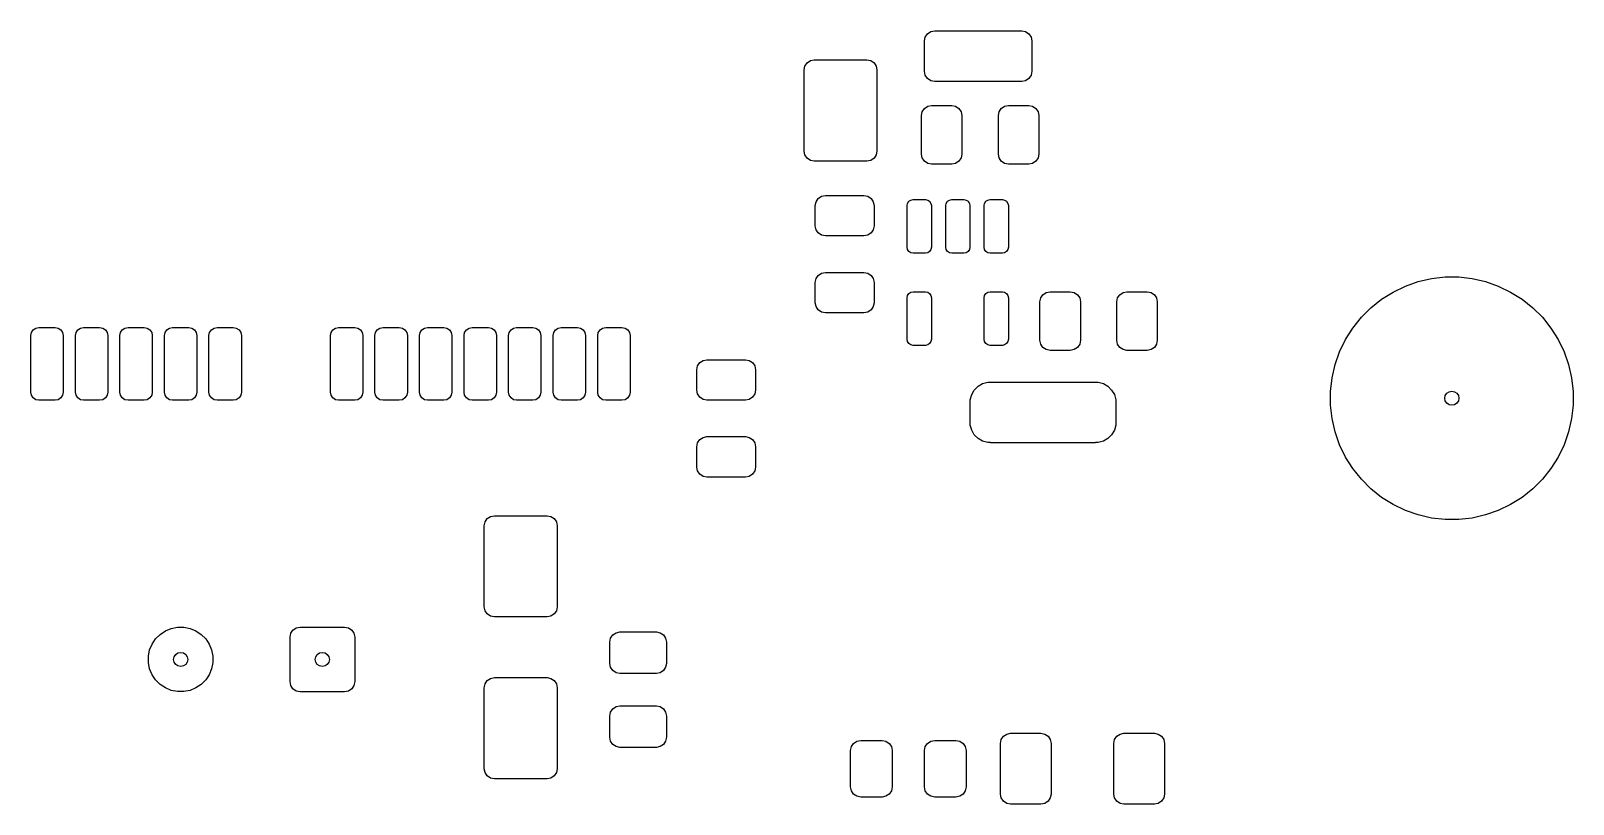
# Model space of a CAD drawing. Header units: inches. Extents: x -1.73 to 1.75, y 0.03 to 4.64.
# Drawn here: x 0.253 to 1.753, y 3.076 to 3.828 of the extents above; entities that cross this region are included whole.
import ezdxf

# ---------------------------------------------------------------- set-up
doc = ezdxf.new("R2010")
doc.units = ezdxf.units.IN
doc.header["$MEASUREMENT"] = 0
doc.layers.add('BLACK', color=250, linetype='CONTINUOUS')

msp = doc.modelspace()

# ---------------------------------------------------------------- linework, layer by layer
at = {"layer": 'BLACK', "linetype": 'CONTINUOUS'}
for p, q in [((1.1228, 3.8217), (1.125, 3.8249)), ((1.125, 3.8249), (1.1282, 3.827)), ((1.1282, 3.827), (1.1319, 3.8278)), ((1.1319, 3.8278), (1.2166, 3.8278)), ((1.2166, 3.8278), (1.2203, 3.827)), ((1.2203, 3.827), (1.2235, 3.8249)), ((1.2235, 3.8249), (1.2257, 3.8217)), ((1.1221, 3.8179), (1.1228, 3.8217)), ((1.1221, 3.7884), (1.1221, 3.8179)), ((1.2257, 3.8217), (1.2264, 3.8179)), ((1.2264, 3.8179), (1.2264, 3.7884)), ((1.0057, 3.7934), (1.0078, 3.7966)), ((1.0078, 3.7966), (1.011, 3.7988)), ((1.011, 3.7988), (1.0148, 3.7995)), ((1.0148, 3.7995), (1.066, 3.7995)), ((1.066, 3.7995), (1.0697, 3.7988)), ((1.0697, 3.7988), (1.0729, 3.7966)), ((1.0729, 3.7966), (1.0751, 3.7934)), ((1.005, 3.7897), (1.0057, 3.7934)), ((1.005, 3.7109), (1.005, 3.7897)), ((1.0751, 3.7934), (1.0758, 3.7897)), ((1.0758, 3.7897), (1.0758, 3.7109)), ((1.1228, 3.7846), (1.1221, 3.7884)), ((1.125, 3.7814), (1.1228, 3.7846)), ((1.1282, 3.7793), (1.125, 3.7814)), ((1.2235, 3.7814), (1.2203, 3.7793)), ((1.2257, 3.7846), (1.2235, 3.7814)), ((1.2264, 3.7884), (1.2257, 3.7846)), ((1.1319, 3.7785), (1.1282, 3.7793)), ((1.2166, 3.7785), (1.1319, 3.7785)), ((1.2203, 3.7793), (1.2166, 3.7785)), ((1.1198, 3.7491), (1.1219, 3.7523)), ((1.1219, 3.7523), (1.1251, 3.7545)), ((1.1251, 3.7545), (1.1289, 3.7552)), ((1.1289, 3.7552), (1.1486, 3.7552)), ((1.1486, 3.7552), (1.1523, 3.7545)), ((1.1523, 3.7545), (1.1555, 3.7523)), ((1.1555, 3.7523), (1.1576, 3.7491)), ((1.1946, 3.7491), (1.1967, 3.7523)), ((1.1967, 3.7523), (1.1999, 3.7545)), ((1.1999, 3.7545), (1.2037, 3.7552)), ((1.2037, 3.7552), (1.2234, 3.7552)), ((1.2234, 3.7552), (1.2271, 3.7545)), ((1.2271, 3.7545), (1.2303, 3.7523)), ((1.2303, 3.7523), (1.2325, 3.7491)), ((1.119, 3.7454), (1.1198, 3.7491)), ((1.119, 3.708), (1.119, 3.7454)), ((1.1576, 3.7491), (1.1584, 3.7454)), ((1.1584, 3.7454), (1.1584, 3.708)), ((1.1938, 3.7454), (1.1946, 3.7491)), ((1.1938, 3.708), (1.1938, 3.7454)), ((1.2325, 3.7491), (1.2332, 3.7454)), ((1.2332, 3.7454), (1.2332, 3.708)), ((1.0057, 3.7072), (1.005, 3.7109)), ((1.0078, 3.704), (1.0057, 3.7072)), ((1.0751, 3.7072), (1.0729, 3.704)), ((1.0758, 3.7109), (1.0751, 3.7072)), ((1.1198, 3.7042), (1.119, 3.708)), ((1.1584, 3.708), (1.1576, 3.7042)), ((1.1946, 3.7042), (1.1938, 3.708)), ((1.2332, 3.708), (1.2325, 3.7042)), ((1.011, 3.7018), (1.0078, 3.704)), ((1.0148, 3.7011), (1.011, 3.7018)), ((1.066, 3.7011), (1.0148, 3.7011)), ((1.0697, 3.7018), (1.066, 3.7011)), ((1.0729, 3.704), (1.0697, 3.7018)), ((1.1219, 3.701), (1.1198, 3.7042)), ((1.1251, 3.6989), (1.1219, 3.701)), ((1.1289, 3.6981), (1.1251, 3.6989)), ((1.1486, 3.6981), (1.1289, 3.6981)), ((1.1523, 3.6989), (1.1486, 3.6981)), ((1.1555, 3.701), (1.1523, 3.6989)), ((1.1576, 3.7042), (1.1555, 3.701)), ((1.1967, 3.701), (1.1946, 3.7042)), ((1.1999, 3.6989), (1.1967, 3.701)), ((1.2037, 3.6981), (1.1999, 3.6989)), ((1.2234, 3.6981), (1.2037, 3.6981)), ((1.2271, 3.6989), (1.2234, 3.6981)), ((1.2303, 3.701), (1.2271, 3.6989)), ((1.2325, 3.7042), (1.2303, 3.701)), ((1.0158, 3.6579), (1.0165, 3.6616)), ((1.0165, 3.6616), (1.0187, 3.6648)), ((1.0187, 3.6648), (1.0219, 3.667)), ((1.0219, 3.667), (1.0256, 3.6677)), ((1.0256, 3.6677), (1.063, 3.6677)), ((1.063, 3.6677), (1.0668, 3.667)), ((1.0668, 3.667), (1.07, 3.6648)), ((1.07, 3.6648), (1.0721, 3.6616)), ((1.0721, 3.6616), (1.0729, 3.6579)), ((1.1052, 3.6578), (1.1056, 3.66)), ((1.1056, 3.66), (1.1069, 3.662)), ((1.1069, 3.662), (1.1088, 3.6632)), ((1.1088, 3.6632), (1.1111, 3.6637)), ((1.1111, 3.6637), (1.1229, 3.6637)), ((1.1229, 3.6637), (1.1251, 3.6632)), ((1.1251, 3.6632), (1.127, 3.662)), ((1.127, 3.662), (1.1283, 3.66)), ((1.1283, 3.66), (1.1288, 3.6578)), ((1.1426, 3.6578), (1.143, 3.66)), ((1.143, 3.66), (1.1443, 3.662)), ((1.1443, 3.662), (1.1462, 3.6632)), ((1.1462, 3.6632), (1.1485, 3.6637)), ((1.1485, 3.6637), (1.1603, 3.6637)), ((1.1603, 3.6637), (1.1625, 3.6632)), ((1.1625, 3.6632), (1.1644, 3.662)), ((1.1644, 3.662), (1.1657, 3.66)), ((1.1657, 3.66), (1.1662, 3.6578)), ((1.18, 3.6578), (1.1804, 3.66)), ((1.1804, 3.66), (1.1817, 3.662)), ((1.1817, 3.662), (1.1836, 3.6632)), ((1.1836, 3.6632), (1.1859, 3.6637)), ((1.1859, 3.6637), (1.1977, 3.6637)), ((1.1977, 3.6637), (1.1999, 3.6632)), ((1.1999, 3.6632), (1.2018, 3.662)), ((1.2018, 3.662), (1.2031, 3.66)), ((1.2031, 3.66), (1.2036, 3.6578)), ((1.0158, 3.6382), (1.0158, 3.6579)), ((1.0729, 3.6579), (1.0729, 3.6382)), ((1.1052, 3.6174), (1.1052, 3.6578)), ((1.1288, 3.6578), (1.1288, 3.6174)), ((1.1426, 3.6174), (1.1426, 3.6578)), ((1.1662, 3.6578), (1.1662, 3.6174)), ((1.18, 3.6174), (1.18, 3.6578)), ((1.2036, 3.6578), (1.2036, 3.6174)), ((1.0165, 3.6344), (1.0158, 3.6382)), ((1.0187, 3.6312), (1.0165, 3.6344)), ((1.0219, 3.6291), (1.0187, 3.6312)), ((1.07, 3.6312), (1.0668, 3.6291)), ((1.0721, 3.6344), (1.07, 3.6312)), ((1.0729, 3.6382), (1.0721, 3.6344)), ((1.0256, 3.6283), (1.0219, 3.6291)), ((1.063, 3.6283), (1.0256, 3.6283)), ((1.0668, 3.6291), (1.063, 3.6283)), ((1.1056, 3.6152), (1.1052, 3.6174)), ((1.1069, 3.6132), (1.1056, 3.6152)), ((1.1283, 3.6152), (1.127, 3.6132)), ((1.1288, 3.6174), (1.1283, 3.6152)), ((1.143, 3.6152), (1.1426, 3.6174)), ((1.1443, 3.6132), (1.143, 3.6152)), ((1.1657, 3.6152), (1.1644, 3.6132)), ((1.1662, 3.6174), (1.1657, 3.6152)), ((1.1804, 3.6152), (1.18, 3.6174)), ((1.1817, 3.6132), (1.1804, 3.6152)), ((1.2031, 3.6152), (1.2018, 3.6132)), ((1.2036, 3.6174), (1.2031, 3.6152)), ((1.1088, 3.612), (1.1069, 3.6132)), ((1.1111, 3.6115), (1.1088, 3.612)), ((1.1229, 3.6115), (1.1111, 3.6115)), ((1.1251, 3.612), (1.1229, 3.6115)), ((1.127, 3.6132), (1.1251, 3.612)), ((1.1462, 3.612), (1.1443, 3.6132)), ((1.1485, 3.6115), (1.1462, 3.612)), ((1.1603, 3.6115), (1.1485, 3.6115)), ((1.1625, 3.612), (1.1603, 3.6115)), ((1.1644, 3.6132), (1.1625, 3.612)), ((1.1836, 3.612), (1.1817, 3.6132)), ((1.1859, 3.6115), (1.1836, 3.612)), ((1.1977, 3.6115), (1.1859, 3.6115)), ((1.1999, 3.612), (1.1977, 3.6115)), ((1.2018, 3.6132), (1.1999, 3.612)), ((1.0158, 3.5831), (1.0165, 3.5868)), ((1.0165, 3.5868), (1.0187, 3.59)), ((1.0187, 3.59), (1.0219, 3.5922)), ((1.0219, 3.5922), (1.0256, 3.5929)), ((1.0256, 3.5929), (1.063, 3.5929)), ((1.063, 3.5929), (1.0668, 3.5922)), ((1.0668, 3.5922), (1.07, 3.59)), ((1.07, 3.59), (1.0721, 3.5868)), ((1.0721, 3.5868), (1.0729, 3.5831)), ((1.6021, 3.584), (1.6151, 3.5869)), ((1.6151, 3.5869), (1.6282, 3.5884)), ((1.6282, 3.5884), (1.6415, 3.5884)), ((1.6415, 3.5884), (1.6546, 3.5869)), ((1.6546, 3.5869), (1.6675, 3.584)), ((1.0158, 3.5634), (1.0158, 3.5831)), ((1.0729, 3.5831), (1.0729, 3.5634)), ((1.1052, 3.5682), (1.1056, 3.5705)), ((1.1056, 3.5705), (1.1069, 3.5724)), ((1.1069, 3.5724), (1.1088, 3.5737)), ((1.1088, 3.5737), (1.1111, 3.5741)), ((1.1111, 3.5741), (1.1229, 3.5741)), ((1.1229, 3.5741), (1.1251, 3.5737)), ((1.1251, 3.5737), (1.127, 3.5724)), ((1.127, 3.5724), (1.1283, 3.5705)), ((1.1283, 3.5705), (1.1288, 3.5682)), ((1.18, 3.5682), (1.1804, 3.5705)), ((1.1804, 3.5705), (1.1817, 3.5724)), ((1.1817, 3.5724), (1.1836, 3.5737)), ((1.1836, 3.5737), (1.1859, 3.5741)), ((1.1859, 3.5741), (1.1977, 3.5741)), ((1.1977, 3.5741), (1.1999, 3.5737)), ((1.1999, 3.5737), (1.2018, 3.5724)), ((1.2018, 3.5724), (1.2031, 3.5705)), ((1.2031, 3.5705), (1.2036, 3.5682)), ((1.235, 3.568), (1.2371, 3.5712)), ((1.2371, 3.5712), (1.2403, 3.5734)), ((1.2403, 3.5734), (1.2441, 3.5741)), ((1.2441, 3.5741), (1.2638, 3.5741)), ((1.2638, 3.5741), (1.2675, 3.5734)), ((1.2675, 3.5734), (1.2707, 3.5712)), ((1.2707, 3.5712), (1.2729, 3.568)), ((1.3098, 3.568), (1.3119, 3.5712)), ((1.3119, 3.5712), (1.3151, 3.5734)), ((1.3151, 3.5734), (1.3189, 3.5741)), ((1.3189, 3.5741), (1.3386, 3.5741)), ((1.3386, 3.5741), (1.3423, 3.5734)), ((1.3423, 3.5734), (1.3455, 3.5712)), ((1.3455, 3.5712), (1.3477, 3.568)), ((1.5665, 3.5668), (1.5777, 3.5738)), ((1.5777, 3.5738), (1.5896, 3.5796)), ((1.5896, 3.5796), (1.6021, 3.584)), ((1.6675, 3.584), (1.68, 3.5796)), ((1.68, 3.5796), (1.692, 3.5738)), ((1.692, 3.5738), (1.7032, 3.5668)), ((1.0165, 3.5596), (1.0158, 3.5634)), ((1.0187, 3.5564), (1.0165, 3.5596)), ((1.0219, 3.5543), (1.0187, 3.5564)), ((1.07, 3.5564), (1.0668, 3.5543)), ((1.0721, 3.5596), (1.07, 3.5564)), ((1.0729, 3.5634), (1.0721, 3.5596)), ((1.1052, 3.5279), (1.1052, 3.5682)), ((1.1288, 3.5682), (1.1288, 3.5279)), ((1.18, 3.5279), (1.18, 3.5682)), ((1.2036, 3.5682), (1.2036, 3.5279)), ((1.2343, 3.5643), (1.235, 3.568)), ((1.2343, 3.5269), (1.2343, 3.5643)), ((1.2729, 3.568), (1.2736, 3.5643)), ((1.2736, 3.5643), (1.2736, 3.5269)), ((1.3091, 3.5643), (1.3098, 3.568)), ((1.3091, 3.5269), (1.3091, 3.5643)), ((1.3477, 3.568), (1.3484, 3.5643)), ((1.3484, 3.5643), (1.3484, 3.5269)), ((1.5468, 3.5492), (1.5561, 3.5585)), ((1.5561, 3.5585), (1.5665, 3.5668)), ((1.7032, 3.5668), (1.7135, 3.5585)), ((1.7135, 3.5585), (1.7229, 3.5492)), ((1.0256, 3.5535), (1.0219, 3.5543)), ((1.063, 3.5535), (1.0256, 3.5535)), ((1.0668, 3.5543), (1.063, 3.5535)), ((1.5385, 3.5388), (1.5468, 3.5492)), ((1.7229, 3.5492), (1.7312, 3.5388)), ((0.253, 3.5315), (0.2536, 3.5345)), ((0.253, 3.4764), (0.253, 3.5315)), ((0.2536, 3.5345), (0.2553, 3.5371)), ((0.2553, 3.5371), (0.2578, 3.5388)), ((0.2578, 3.5388), (0.2609, 3.5394)), ((0.2609, 3.5394), (0.2766, 3.5394)), ((0.2766, 3.5394), (0.2796, 3.5388)), ((0.2796, 3.5388), (0.2822, 3.5371)), ((0.2822, 3.5371), (0.2839, 3.5345)), ((0.2839, 3.5345), (0.2845, 3.5315)), ((0.2845, 3.5315), (0.2845, 3.4764)), ((0.2963, 3.5315), (0.2969, 3.5345)), ((0.2963, 3.4764), (0.2963, 3.5315)), ((0.2969, 3.5345), (0.2986, 3.5371)), ((0.2986, 3.5371), (0.3012, 3.5388)), ((0.3012, 3.5388), (0.3042, 3.5394)), ((0.3042, 3.5394), (0.3199, 3.5394)), ((0.3199, 3.5394), (0.3229, 3.5388)), ((0.3229, 3.5388), (0.3255, 3.5371)), ((0.3255, 3.5371), (0.3272, 3.5345)), ((0.3272, 3.5345), (0.3278, 3.5315)), ((0.3278, 3.5315), (0.3278, 3.4764)), ((0.3396, 3.5315), (0.3402, 3.5345)), ((0.3396, 3.4764), (0.3396, 3.5315)), ((0.3402, 3.5345), (0.3419, 3.5371)), ((0.3419, 3.5371), (0.3445, 3.5388)), ((0.3445, 3.5388), (0.3475, 3.5394)), ((0.3475, 3.5394), (0.3632, 3.5394)), ((0.3632, 3.5394), (0.3662, 3.5388)), ((0.3662, 3.5388), (0.3688, 3.5371)), ((0.3688, 3.5371), (0.3705, 3.5345)), ((0.3705, 3.5345), (0.3711, 3.5315)), ((0.3711, 3.5315), (0.3711, 3.4764)), ((0.3829, 3.5315), (0.3835, 3.5345)), ((0.3829, 3.4764), (0.3829, 3.5315)), ((0.3835, 3.5345), (0.3852, 3.5371)), ((0.3852, 3.5371), (0.3878, 3.5388)), ((0.3878, 3.5388), (0.3908, 3.5394)), ((0.3908, 3.5394), (0.4065, 3.5394)), ((0.4065, 3.5394), (0.4095, 3.5388)), ((0.4095, 3.5388), (0.4121, 3.5371)), ((0.4121, 3.5371), (0.4138, 3.5345)), ((0.4138, 3.5345), (0.4144, 3.5315)), ((0.4144, 3.5315), (0.4144, 3.4764)), ((0.4262, 3.5315), (0.4268, 3.5345)), ((0.4262, 3.4764), (0.4262, 3.5315)), ((0.4268, 3.5345), (0.4285, 3.5371)), ((0.4285, 3.5371), (0.4311, 3.5388)), ((0.4311, 3.5388), (0.4341, 3.5394)), ((0.4341, 3.5394), (0.4498, 3.5394)), ((0.4498, 3.5394), (0.4528, 3.5388)), ((0.4528, 3.5388), (0.4554, 3.5371)), ((0.4554, 3.5371), (0.4571, 3.5345)), ((0.4571, 3.5345), (0.4577, 3.5315)), ((0.4577, 3.5315), (0.4577, 3.4764)), ((0.5443, 3.5315), (0.5449, 3.5345)), ((0.5443, 3.4764), (0.5443, 3.5315)), ((0.5449, 3.5345), (0.5466, 3.5371)), ((0.5466, 3.5371), (0.5492, 3.5388)), ((0.5492, 3.5388), (0.5522, 3.5394)), ((0.5522, 3.5394), (0.5679, 3.5394)), ((0.5679, 3.5394), (0.571, 3.5388)), ((0.571, 3.5388), (0.5735, 3.5371)), ((0.5735, 3.5371), (0.5752, 3.5345)), ((0.5752, 3.5345), (0.5758, 3.5315)), ((0.5758, 3.5315), (0.5758, 3.4764)), ((0.5876, 3.5315), (0.5882, 3.5345)), ((0.5876, 3.4764), (0.5876, 3.5315)), ((0.5882, 3.5345), (0.5899, 3.5371)), ((0.5899, 3.5371), (0.5925, 3.5388)), ((0.5925, 3.5388), (0.5955, 3.5394)), ((0.5955, 3.5394), (0.6113, 3.5394)), ((0.6113, 3.5394), (0.6143, 3.5388)), ((0.6143, 3.5388), (0.6168, 3.5371)), ((0.6168, 3.5371), (0.6185, 3.5345)), ((0.6185, 3.5345), (0.6191, 3.5315)), ((0.6191, 3.5315), (0.6191, 3.4764)), ((0.6309, 3.5315), (0.6315, 3.5345)), ((0.6309, 3.4764), (0.6309, 3.5315)), ((0.6315, 3.5345), (0.6332, 3.5371)), ((0.6332, 3.5371), (0.6358, 3.5388)), ((0.6358, 3.5388), (0.6388, 3.5394)), ((0.6388, 3.5394), (0.6546, 3.5394)), ((0.6546, 3.5394), (0.6576, 3.5388)), ((0.6576, 3.5388), (0.6601, 3.5371)), ((0.6601, 3.5371), (0.6618, 3.5345)), ((0.6618, 3.5345), (0.6624, 3.5315)), ((0.6624, 3.5315), (0.6624, 3.4764)), ((0.6742, 3.5315), (0.6748, 3.5345)), ((0.6742, 3.4764), (0.6742, 3.5315)), ((0.6748, 3.5345), (0.6766, 3.5371)), ((0.6766, 3.5371), (0.6791, 3.5388)), ((0.6791, 3.5388), (0.6821, 3.5394)), ((0.6821, 3.5394), (0.6979, 3.5394)), ((0.6979, 3.5394), (0.7009, 3.5388)), ((0.7009, 3.5388), (0.7034, 3.5371)), ((0.7034, 3.5371), (0.7051, 3.5345)), ((0.7051, 3.5345), (0.7057, 3.5315)), ((0.7057, 3.5315), (0.7057, 3.4764)), ((0.7176, 3.5315), (0.7182, 3.5345)), ((0.7176, 3.4764), (0.7176, 3.5315)), ((0.7182, 3.5345), (0.7199, 3.5371)), ((0.7199, 3.5371), (0.7224, 3.5388)), ((0.7224, 3.5388), (0.7254, 3.5394)), ((0.7254, 3.5394), (0.7412, 3.5394)), ((0.7412, 3.5394), (0.7442, 3.5388)), ((0.7442, 3.5388), (0.7467, 3.5371)), ((0.7467, 3.5371), (0.7484, 3.5345)), ((0.7484, 3.5345), (0.749, 3.5315)), ((0.749, 3.5315), (0.749, 3.4764)), ((0.7609, 3.5315), (0.7615, 3.5345)), ((0.7609, 3.4764), (0.7609, 3.5315)), ((0.7615, 3.5345), (0.7632, 3.5371)), ((0.7632, 3.5371), (0.7657, 3.5388)), ((0.7657, 3.5388), (0.7687, 3.5394)), ((0.7687, 3.5394), (0.7845, 3.5394)), ((0.7845, 3.5394), (0.7875, 3.5388)), ((0.7875, 3.5388), (0.79, 3.5371)), ((0.79, 3.5371), (0.7918, 3.5345)), ((0.7918, 3.5345), (0.7924, 3.5315)), ((0.7924, 3.5315), (0.7924, 3.4764)), ((0.8042, 3.5315), (0.8048, 3.5345)), ((0.8042, 3.4764), (0.8042, 3.5315)), ((0.8048, 3.5345), (0.8065, 3.5371)), ((0.8065, 3.5371), (0.809, 3.5388)), ((0.809, 3.5388), (0.812, 3.5394)), ((0.812, 3.5394), (0.8278, 3.5394)), ((0.8278, 3.5394), (0.8308, 3.5388)), ((0.8308, 3.5388), (0.8334, 3.5371)), ((0.8334, 3.5371), (0.8351, 3.5345)), ((0.8351, 3.5345), (0.8357, 3.5315)), ((0.8357, 3.5315), (0.8357, 3.4764)), ((1.1056, 3.5256), (1.1052, 3.5279)), ((1.1069, 3.5237), (1.1056, 3.5256)), ((1.1283, 3.5256), (1.127, 3.5237)), ((1.1288, 3.5279), (1.1283, 3.5256)), ((1.1804, 3.5256), (1.18, 3.5279)), ((1.1817, 3.5237), (1.1804, 3.5256)), ((1.2031, 3.5256), (1.2018, 3.5237)), ((1.2036, 3.5279), (1.2031, 3.5256)), ((1.235, 3.5231), (1.2343, 3.5269)), ((1.2736, 3.5269), (1.2729, 3.5231)), ((1.3098, 3.5231), (1.3091, 3.5269)), ((1.3484, 3.5269), (1.3477, 3.5231)), ((1.5257, 3.5157), (1.5315, 3.5276)), ((1.5315, 3.5276), (1.5385, 3.5388)), ((1.7312, 3.5388), (1.7382, 3.5276)), ((1.7382, 3.5276), (1.744, 3.5157)), ((1.1088, 3.5224), (1.1069, 3.5237)), ((1.1111, 3.5219), (1.1088, 3.5224)), ((1.1229, 3.5219), (1.1111, 3.5219)), ((1.1251, 3.5224), (1.1229, 3.5219)), ((1.127, 3.5237), (1.1251, 3.5224)), ((1.1836, 3.5224), (1.1817, 3.5237)), ((1.1859, 3.5219), (1.1836, 3.5224)), ((1.1977, 3.5219), (1.1859, 3.5219)), ((1.1999, 3.5224), (1.1977, 3.5219)), ((1.2018, 3.5237), (1.1999, 3.5224)), ((1.2371, 3.5199), (1.235, 3.5231)), ((1.2403, 3.5178), (1.2371, 3.5199)), ((1.2441, 3.517), (1.2403, 3.5178)), ((1.2638, 3.517), (1.2441, 3.517)), ((1.2675, 3.5178), (1.2638, 3.517)), ((1.2707, 3.5199), (1.2675, 3.5178)), ((1.2729, 3.5231), (1.2707, 3.5199)), ((1.3119, 3.5199), (1.3098, 3.5231)), ((1.3151, 3.5178), (1.3119, 3.5199)), ((1.3189, 3.517), (1.3151, 3.5178)), ((1.3386, 3.517), (1.3189, 3.517)), ((1.3423, 3.5178), (1.3386, 3.517)), ((1.3455, 3.5199), (1.3423, 3.5178)), ((1.3477, 3.5231), (1.3455, 3.5199)), ((1.5213, 3.5032), (1.5257, 3.5157)), ((1.744, 3.5157), (1.7483, 3.5032)), ((0.9006, 3.4981), (0.9013, 3.5019)), ((0.9006, 3.4784), (0.9006, 3.4981)), ((0.9013, 3.5019), (0.9035, 3.5051)), ((0.9035, 3.5051), (0.9067, 3.5072)), ((0.9067, 3.5072), (0.9104, 3.508)), ((0.9104, 3.508), (0.9478, 3.508)), ((0.9478, 3.508), (0.9516, 3.5072)), ((0.9516, 3.5072), (0.9548, 3.5051)), ((0.9548, 3.5051), (0.9569, 3.5019)), ((0.9569, 3.5019), (0.9577, 3.4981)), ((0.9577, 3.4981), (0.9577, 3.4784)), ((1.5184, 3.4903), (1.5213, 3.5032)), ((1.7483, 3.5032), (1.7513, 3.4903)), ((1.1704, 3.4785), (1.1741, 3.4822)), ((1.1741, 3.4822), (1.1785, 3.4847)), ((1.1785, 3.4847), (1.1835, 3.4861)), ((1.1835, 3.4861), (1.1861, 3.4861)), ((1.1861, 3.4861), (1.1861, 3.4862)), ((1.1861, 3.4862), (1.2077, 3.4862)), ((1.2077, 3.4862), (1.2668, 3.4862)), ((1.2668, 3.4862), (1.2884, 3.4862)), ((1.2884, 3.4862), (1.2884, 3.4861)), ((1.2884, 3.4861), (1.291, 3.4861)), ((1.291, 3.4861), (1.296, 3.4847)), ((1.296, 3.4847), (1.3004, 3.4822)), ((1.3004, 3.4822), (1.304, 3.4785)), ((1.5169, 3.4771), (1.5184, 3.4903)), ((1.7513, 3.4903), (1.7528, 3.4771)), ((0.2536, 3.4734), (0.253, 3.4764)), ((0.2553, 3.4708), (0.2536, 3.4734)), ((0.2578, 3.4691), (0.2553, 3.4708)), ((0.2609, 3.4685), (0.2578, 3.4691)), ((0.2766, 3.4685), (0.2609, 3.4685)), ((0.2796, 3.4691), (0.2766, 3.4685)), ((0.2822, 3.4708), (0.2796, 3.4691)), ((0.2839, 3.4734), (0.2822, 3.4708)), ((0.2845, 3.4764), (0.2839, 3.4734)), ((0.2969, 3.4734), (0.2963, 3.4764)), ((0.2986, 3.4708), (0.2969, 3.4734)), ((0.3012, 3.4691), (0.2986, 3.4708)), ((0.3042, 3.4685), (0.3012, 3.4691)), ((0.3199, 3.4685), (0.3042, 3.4685)), ((0.3229, 3.4691), (0.3199, 3.4685)), ((0.3255, 3.4708), (0.3229, 3.4691)), ((0.3272, 3.4734), (0.3255, 3.4708)), ((0.3278, 3.4764), (0.3272, 3.4734)), ((0.3402, 3.4734), (0.3396, 3.4764)), ((0.3419, 3.4708), (0.3402, 3.4734)), ((0.3445, 3.4691), (0.3419, 3.4708)), ((0.3475, 3.4685), (0.3445, 3.4691)), ((0.3632, 3.4685), (0.3475, 3.4685)), ((0.3662, 3.4691), (0.3632, 3.4685)), ((0.3688, 3.4708), (0.3662, 3.4691)), ((0.3705, 3.4734), (0.3688, 3.4708)), ((0.3711, 3.4764), (0.3705, 3.4734)), ((0.3835, 3.4734), (0.3829, 3.4764)), ((0.3852, 3.4708), (0.3835, 3.4734)), ((0.3878, 3.4691), (0.3852, 3.4708)), ((0.3908, 3.4685), (0.3878, 3.4691)), ((0.4065, 3.4685), (0.3908, 3.4685)), ((0.4095, 3.4691), (0.4065, 3.4685)), ((0.4121, 3.4708), (0.4095, 3.4691)), ((0.4138, 3.4734), (0.4121, 3.4708)), ((0.4144, 3.4764), (0.4138, 3.4734)), ((0.4268, 3.4734), (0.4262, 3.4764)), ((0.4285, 3.4708), (0.4268, 3.4734)), ((0.4311, 3.4691), (0.4285, 3.4708)), ((0.4341, 3.4685), (0.4311, 3.4691)), ((0.4498, 3.4685), (0.4341, 3.4685)), ((0.4528, 3.4691), (0.4498, 3.4685)), ((0.4554, 3.4708), (0.4528, 3.4691)), ((0.4571, 3.4734), (0.4554, 3.4708)), ((0.4577, 3.4764), (0.4571, 3.4734)), ((0.5449, 3.4734), (0.5443, 3.4764)), ((0.5466, 3.4708), (0.5449, 3.4734)), ((0.5492, 3.4691), (0.5466, 3.4708)), ((0.5522, 3.4685), (0.5492, 3.4691)), ((0.5679, 3.4685), (0.5522, 3.4685)), ((0.571, 3.4691), (0.5679, 3.4685)), ((0.5735, 3.4708), (0.571, 3.4691)), ((0.5752, 3.4734), (0.5735, 3.4708)), ((0.5758, 3.4764), (0.5752, 3.4734)), ((0.5882, 3.4734), (0.5876, 3.4764)), ((0.5899, 3.4708), (0.5882, 3.4734)), ((0.5925, 3.4691), (0.5899, 3.4708)), ((0.5955, 3.4685), (0.5925, 3.4691)), ((0.6113, 3.4685), (0.5955, 3.4685)), ((0.6143, 3.4691), (0.6113, 3.4685)), ((0.6168, 3.4708), (0.6143, 3.4691)), ((0.6185, 3.4734), (0.6168, 3.4708)), ((0.6191, 3.4764), (0.6185, 3.4734)), ((0.6315, 3.4734), (0.6309, 3.4764)), ((0.6332, 3.4708), (0.6315, 3.4734)), ((0.6358, 3.4691), (0.6332, 3.4708)), ((0.6388, 3.4685), (0.6358, 3.4691)), ((0.6546, 3.4685), (0.6388, 3.4685)), ((0.6576, 3.4691), (0.6546, 3.4685)), ((0.6601, 3.4708), (0.6576, 3.4691)), ((0.6618, 3.4734), (0.6601, 3.4708)), ((0.6624, 3.4764), (0.6618, 3.4734)), ((0.6748, 3.4734), (0.6742, 3.4764)), ((0.6766, 3.4708), (0.6748, 3.4734)), ((0.6791, 3.4691), (0.6766, 3.4708)), ((0.6821, 3.4685), (0.6791, 3.4691)), ((0.6979, 3.4685), (0.6821, 3.4685)), ((0.7009, 3.4691), (0.6979, 3.4685)), ((0.7034, 3.4708), (0.7009, 3.4691)), ((0.7051, 3.4734), (0.7034, 3.4708)), ((0.7057, 3.4764), (0.7051, 3.4734)), ((0.7182, 3.4734), (0.7176, 3.4764)), ((0.7199, 3.4708), (0.7182, 3.4734)), ((0.7224, 3.4691), (0.7199, 3.4708)), ((0.7254, 3.4685), (0.7224, 3.4691)), ((0.7412, 3.4685), (0.7254, 3.4685)), ((0.7442, 3.4691), (0.7412, 3.4685)), ((0.7467, 3.4708), (0.7442, 3.4691)), ((0.7484, 3.4734), (0.7467, 3.4708)), ((0.749, 3.4764), (0.7484, 3.4734)), ((0.7615, 3.4734), (0.7609, 3.4764)), ((0.7632, 3.4708), (0.7615, 3.4734)), ((0.7657, 3.4691), (0.7632, 3.4708)), ((0.7687, 3.4685), (0.7657, 3.4691)), ((0.7845, 3.4685), (0.7687, 3.4685)), ((0.7875, 3.4691), (0.7845, 3.4685)), ((0.79, 3.4708), (0.7875, 3.4691)), ((0.7918, 3.4734), (0.79, 3.4708)), ((0.7924, 3.4764), (0.7918, 3.4734)), ((0.8048, 3.4734), (0.8042, 3.4764)), ((0.8065, 3.4708), (0.8048, 3.4734)), ((0.809, 3.4691), (0.8065, 3.4708)), ((0.812, 3.4685), (0.809, 3.4691)), ((0.8278, 3.4685), (0.812, 3.4685)), ((0.8308, 3.4691), (0.8278, 3.4685)), ((0.8334, 3.4708), (0.8308, 3.4691)), ((0.8351, 3.4734), (0.8334, 3.4708)), ((0.8357, 3.4764), (0.8351, 3.4734)), ((0.9013, 3.4747), (0.9006, 3.4784)), ((0.9035, 3.4715), (0.9013, 3.4747)), ((0.9067, 3.4694), (0.9035, 3.4715)), ((0.9104, 3.4686), (0.9067, 3.4694)), ((0.9478, 3.4686), (0.9104, 3.4686)), ((0.9516, 3.4694), (0.9478, 3.4686)), ((0.9548, 3.4715), (0.9516, 3.4694)), ((0.9569, 3.4747), (0.9548, 3.4715)), ((0.9577, 3.4784), (0.9569, 3.4747)), ((1.1664, 3.4469), (1.1664, 3.4665)), ((1.1664, 3.4665), (1.1665, 3.4665)), ((1.1665, 3.4691), (1.1679, 3.4741)), ((1.1665, 3.4665), (1.1665, 3.4691)), ((1.1679, 3.4741), (1.1704, 3.4785)), ((1.304, 3.4785), (1.3066, 3.4741)), ((1.3066, 3.4741), (1.3079, 3.4691)), ((1.3079, 3.4691), (1.3079, 3.4665)), ((1.3079, 3.4665), (1.3081, 3.4665)), ((1.3081, 3.4665), (1.3081, 3.4469)), ((1.5169, 3.4638), (1.5169, 3.4771)), ((1.7528, 3.4771), (1.7528, 3.4638)), ((1.5184, 3.4507), (1.5169, 3.4638)), ((1.5213, 3.4378), (1.5184, 3.4507)), ((1.7513, 3.4507), (1.7483, 3.4378)), ((1.7528, 3.4638), (1.7513, 3.4507)), ((1.1665, 3.4469), (1.1664, 3.4469)), ((1.1665, 3.4443), (1.1665, 3.4469)), ((1.1679, 3.4393), (1.1665, 3.4443)), ((1.1704, 3.4349), (1.1679, 3.4393)), ((1.1741, 3.4312), (1.1704, 3.4349)), ((1.304, 3.4349), (1.3004, 3.4312)), ((1.3066, 3.4393), (1.304, 3.4349)), ((1.3079, 3.4443), (1.3066, 3.4393)), ((1.3081, 3.4469), (1.3079, 3.4469)), ((1.3079, 3.4469), (1.3079, 3.4443)), ((1.5257, 3.4253), (1.5213, 3.4378)), ((1.7483, 3.4378), (1.744, 3.4253)), ((0.9006, 3.4233), (0.9013, 3.4271)), ((0.9006, 3.4036), (0.9006, 3.4233)), ((0.9013, 3.4271), (0.9035, 3.4303)), ((0.9035, 3.4303), (0.9067, 3.4324)), ((0.9067, 3.4324), (0.9104, 3.4332)), ((0.9104, 3.4332), (0.9478, 3.4332)), ((0.9478, 3.4332), (0.9516, 3.4324)), ((0.9516, 3.4324), (0.9548, 3.4303)), ((0.9548, 3.4303), (0.9569, 3.4271)), ((0.9569, 3.4271), (0.9577, 3.4233)), ((0.9577, 3.4233), (0.9577, 3.4036)), ((1.1785, 3.4287), (1.1741, 3.4312)), ((1.1835, 3.4273), (1.1785, 3.4287)), ((1.1861, 3.4273), (1.1835, 3.4273)), ((1.1861, 3.4272), (1.1861, 3.4273)), ((1.2077, 3.4272), (1.1861, 3.4272)), ((1.2176, 3.4272), (1.2077, 3.4272)), ((1.2569, 3.4272), (1.2176, 3.4272)), ((1.2668, 3.4272), (1.2569, 3.4272)), ((1.2884, 3.4272), (1.2668, 3.4272)), ((1.291, 3.4273), (1.2884, 3.4273)), ((1.2884, 3.4273), (1.2884, 3.4272)), ((1.296, 3.4287), (1.291, 3.4273)), ((1.3004, 3.4312), (1.296, 3.4287)), ((1.5315, 3.4133), (1.5257, 3.4253)), ((1.744, 3.4253), (1.7382, 3.4133)), ((1.5385, 3.4021), (1.5315, 3.4133)), ((1.7382, 3.4133), (1.7312, 3.4021)), ((0.9013, 3.3999), (0.9006, 3.4036)), ((0.9035, 3.3967), (0.9013, 3.3999)), ((0.9067, 3.3945), (0.9035, 3.3967)), ((0.9104, 3.3938), (0.9067, 3.3945)), ((0.9478, 3.3938), (0.9104, 3.3938)), ((0.9516, 3.3945), (0.9478, 3.3938)), ((0.9548, 3.3967), (0.9516, 3.3945)), ((0.9569, 3.3999), (0.9548, 3.3967)), ((0.9577, 3.4036), (0.9569, 3.3999)), ((1.5468, 3.3918), (1.5385, 3.4021)), ((1.5561, 3.3824), (1.5468, 3.3918)), ((1.7229, 3.3918), (1.7135, 3.3824)), ((1.7312, 3.4021), (1.7229, 3.3918)), ((1.5665, 3.3741), (1.5561, 3.3824)), ((1.7135, 3.3824), (1.7032, 3.3741)), ((1.5777, 3.3671), (1.5665, 3.3741)), ((1.5896, 3.3614), (1.5777, 3.3671)), ((1.6021, 3.357), (1.5896, 3.3614)), ((1.68, 3.3614), (1.6675, 3.357)), ((1.692, 3.3671), (1.68, 3.3614)), ((1.7032, 3.3741), (1.692, 3.3671)), ((0.6939, 3.3465), (0.6947, 3.3502)), ((0.6939, 3.2677), (0.6939, 3.3465)), ((0.6947, 3.3502), (0.6968, 3.3534)), ((0.6968, 3.3534), (0.7, 3.3556)), ((0.7, 3.3556), (0.7038, 3.3563)), ((0.7038, 3.3563), (0.755, 3.3563)), ((0.755, 3.3563), (0.7587, 3.3556)), ((0.7587, 3.3556), (0.7619, 3.3534)), ((0.7619, 3.3534), (0.764, 3.3502)), ((0.764, 3.3502), (0.7648, 3.3465)), ((0.7648, 3.3465), (0.7648, 3.2677)), ((1.6151, 3.354), (1.6021, 3.357)), ((1.6282, 3.3525), (1.6151, 3.354)), ((1.6415, 3.3525), (1.6282, 3.3525)), ((1.6546, 3.354), (1.6415, 3.3525)), ((1.6675, 3.357), (1.6546, 3.354)), ((0.6947, 3.2639), (0.6939, 3.2677)), ((0.6968, 3.2608), (0.6947, 3.2639)), ((0.7, 3.2586), (0.6968, 3.2608)), ((0.7038, 3.2579), (0.7, 3.2586)), ((0.755, 3.2579), (0.7038, 3.2579)), ((0.7587, 3.2586), (0.755, 3.2579)), ((0.7619, 3.2608), (0.7587, 3.2586)), ((0.764, 3.2639), (0.7619, 3.2608)), ((0.7648, 3.2677), (0.764, 3.2639)), ((0.3743, 3.2365), (0.3787, 3.2409)), ((0.3787, 3.2409), (0.3838, 3.2443)), ((0.3838, 3.2443), (0.3895, 3.2467)), ((0.3895, 3.2467), (0.3956, 3.2479)), ((0.3956, 3.2479), (0.4017, 3.2479)), ((0.4017, 3.2479), (0.4078, 3.2467)), ((0.4078, 3.2467), (0.4135, 3.2443)), ((0.4135, 3.2443), (0.4186, 3.2409)), ((0.4186, 3.2409), (0.423, 3.2365)), ((0.505, 3.2382), (0.5057, 3.242)), ((0.5057, 3.242), (0.5078, 3.2451)), ((0.5078, 3.2451), (0.511, 3.2473)), ((0.511, 3.2473), (0.5148, 3.248)), ((0.5148, 3.248), (0.5581, 3.248)), ((0.5581, 3.248), (0.5619, 3.2473)), ((0.5619, 3.2473), (0.5651, 3.2451)), ((0.5651, 3.2451), (0.5672, 3.242)), ((0.5672, 3.242), (0.5679, 3.2382)), ((0.8167, 3.2371), (0.8189, 3.2403)), ((0.8189, 3.2403), (0.8221, 3.2425)), ((0.8221, 3.2425), (0.8258, 3.2432)), ((0.8258, 3.2432), (0.8613, 3.2432)), ((0.8613, 3.2432), (0.865, 3.2425)), ((0.865, 3.2425), (0.8682, 3.2403)), ((0.8682, 3.2403), (0.8703, 3.2371)), ((0.3673, 3.2196), (0.3685, 3.2257)), ((0.3685, 3.2257), (0.3709, 3.2314)), ((0.3709, 3.2314), (0.3743, 3.2365)), ((0.423, 3.2365), (0.4264, 3.2314)), ((0.4264, 3.2314), (0.4288, 3.2257)), ((0.4288, 3.2257), (0.43, 3.2196)), ((0.505, 3.1949), (0.505, 3.2382)), ((0.5679, 3.2382), (0.5679, 3.1949)), ((0.816, 3.2334), (0.8167, 3.2371)), ((0.816, 3.2127), (0.816, 3.2334)), ((0.8703, 3.2371), (0.8711, 3.2334)), ((0.8711, 3.2334), (0.8711, 3.2127)), ((0.3673, 3.2134), (0.3673, 3.2196)), ((0.3685, 3.2074), (0.3673, 3.2134)), ((0.43, 3.2134), (0.4288, 3.2074)), ((0.43, 3.2196), (0.43, 3.2134)), ((0.8167, 3.2089), (0.816, 3.2127)), ((0.8711, 3.2127), (0.8703, 3.2089)), ((0.3709, 3.2017), (0.3685, 3.2074)), ((0.3743, 3.1966), (0.3709, 3.2017)), ((0.3787, 3.1922), (0.3743, 3.1966)), ((0.423, 3.1966), (0.4186, 3.1922)), ((0.4264, 3.2017), (0.423, 3.1966)), ((0.4288, 3.2074), (0.4264, 3.2017)), ((0.5057, 3.1911), (0.505, 3.1949)), ((0.5679, 3.1949), (0.5672, 3.1911)), ((0.6947, 3.1927), (0.6968, 3.1959)), ((0.6968, 3.1959), (0.7, 3.1981)), ((0.7, 3.1981), (0.7038, 3.1988)), ((0.7038, 3.1988), (0.755, 3.1988)), ((0.755, 3.1988), (0.7587, 3.1981)), ((0.7587, 3.1981), (0.7619, 3.1959)), ((0.7619, 3.1959), (0.764, 3.1927)), ((0.8189, 3.2057), (0.8167, 3.2089)), ((0.8221, 3.2036), (0.8189, 3.2057)), ((0.8258, 3.2029), (0.8221, 3.2036)), ((0.8613, 3.2029), (0.8258, 3.2029)), ((0.865, 3.2036), (0.8613, 3.2029)), ((0.8682, 3.2057), (0.865, 3.2036)), ((0.8703, 3.2089), (0.8682, 3.2057)), ((0.3838, 3.1888), (0.3787, 3.1922)), ((0.3895, 3.1864), (0.3838, 3.1888)), ((0.3956, 3.1852), (0.3895, 3.1864)), ((0.4017, 3.1852), (0.3956, 3.1852)), ((0.4078, 3.1864), (0.4017, 3.1852)), ((0.4135, 3.1888), (0.4078, 3.1864)), ((0.4186, 3.1922), (0.4135, 3.1888)), ((0.5078, 3.1879), (0.5057, 3.1911)), ((0.511, 3.1858), (0.5078, 3.1879)), ((0.5148, 3.185), (0.511, 3.1858)), ((0.5581, 3.185), (0.5148, 3.185)), ((0.5619, 3.1858), (0.5581, 3.185)), ((0.5651, 3.1879), (0.5619, 3.1858)), ((0.5672, 3.1911), (0.5651, 3.1879)), ((0.6939, 3.189), (0.6947, 3.1927)), ((0.6939, 3.1102), (0.6939, 3.189)), ((0.764, 3.1927), (0.7648, 3.189)), ((0.7648, 3.189), (0.7648, 3.1102)), ((0.816, 3.1615), (0.8167, 3.1653)), ((0.8167, 3.1653), (0.8189, 3.1685)), ((0.8189, 3.1685), (0.8221, 3.1706)), ((0.8221, 3.1706), (0.8258, 3.1714)), ((0.8258, 3.1714), (0.8613, 3.1714)), ((0.8613, 3.1714), (0.865, 3.1706)), ((0.865, 3.1706), (0.8682, 3.1685)), ((0.8682, 3.1685), (0.8703, 3.1653)), ((0.8703, 3.1653), (0.8711, 3.1615)), ((0.816, 3.1408), (0.816, 3.1615)), ((0.8711, 3.1615), (0.8711, 3.1408)), ((0.8167, 3.1371), (0.816, 3.1408)), ((0.8189, 3.1339), (0.8167, 3.1371)), ((0.8703, 3.1371), (0.8682, 3.1339)), ((0.8711, 3.1408), (0.8703, 3.1371)), ((1.0509, 3.1317), (1.0531, 3.1349)), ((1.0531, 3.1349), (1.0563, 3.137)), ((1.0563, 3.137), (1.06, 3.1378)), ((1.06, 3.1378), (1.0807, 3.1378)), ((1.0807, 3.1378), (1.0845, 3.137)), ((1.0845, 3.137), (1.0877, 3.1349)), ((1.0877, 3.1349), (1.0898, 3.1317)), ((1.1228, 3.1317), (1.1249, 3.1349)), ((1.1249, 3.1349), (1.1281, 3.137)), ((1.1281, 3.137), (1.1319, 3.1378)), ((1.1319, 3.1378), (1.1526, 3.1378)), ((1.1526, 3.1378), (1.1563, 3.137)), ((1.1563, 3.137), (1.1595, 3.1349)), ((1.1595, 3.1349), (1.1617, 3.1317)), ((1.1959, 3.1348), (1.1966, 3.1386)), ((1.1959, 3.0856), (1.1959, 3.1348)), ((1.1966, 3.1386), (1.1987, 3.1418)), ((1.1987, 3.1418), (1.2019, 3.1439)), ((1.2019, 3.1439), (1.2057, 3.1447)), ((1.2057, 3.1447), (1.2352, 3.1447)), ((1.2352, 3.1447), (1.239, 3.1439)), ((1.239, 3.1439), (1.2422, 3.1418)), ((1.2422, 3.1418), (1.2443, 3.1386)), ((1.2443, 3.1386), (1.2451, 3.1348)), ((1.2451, 3.1348), (1.2451, 3.0856)), ((1.3061, 3.1348), (1.3069, 3.1386)), ((1.3061, 3.0856), (1.3061, 3.1348)), ((1.3069, 3.1386), (1.309, 3.1418)), ((1.309, 3.1418), (1.3122, 3.1439)), ((1.3122, 3.1439), (1.3159, 3.1447)), ((1.3159, 3.1447), (1.3455, 3.1447)), ((1.3455, 3.1447), (1.3492, 3.1439)), ((1.3492, 3.1439), (1.3524, 3.1418)), ((1.3524, 3.1418), (1.3546, 3.1386)), ((1.3546, 3.1386), (1.3553, 3.1348)), ((1.3553, 3.1348), (1.3553, 3.0856)), ((0.8221, 3.1318), (0.8189, 3.1339)), ((0.8258, 3.131), (0.8221, 3.1318)), ((0.8613, 3.131), (0.8258, 3.131)), ((0.865, 3.1318), (0.8613, 3.131)), ((0.8682, 3.1339), (0.865, 3.1318)), ((1.0502, 3.128), (1.0509, 3.1317)), ((1.0502, 3.0925), (1.0502, 3.128)), ((1.0898, 3.1317), (1.0906, 3.128)), ((1.0906, 3.128), (1.0906, 3.0925)), ((1.122, 3.128), (1.1228, 3.1317)), ((1.122, 3.0925), (1.122, 3.128)), ((1.1617, 3.1317), (1.1624, 3.128)), ((1.1624, 3.128), (1.1624, 3.0925)), ((0.6947, 3.1065), (0.6939, 3.1102)), ((0.6968, 3.1033), (0.6947, 3.1065)), ((0.764, 3.1065), (0.7619, 3.1033)), ((0.7648, 3.1102), (0.764, 3.1065)), ((0.7, 3.1011), (0.6968, 3.1033)), ((0.7038, 3.1004), (0.7, 3.1011)), ((0.755, 3.1004), (0.7038, 3.1004)), ((0.7587, 3.1011), (0.755, 3.1004)), ((0.7619, 3.1033), (0.7587, 3.1011)), ((1.0509, 3.0888), (1.0502, 3.0925)), ((1.0906, 3.0925), (1.0898, 3.0888)), ((1.1228, 3.0888), (1.122, 3.0925)), ((1.1624, 3.0925), (1.1617, 3.0888)), ((1.0531, 3.0856), (1.0509, 3.0888)), ((1.0563, 3.0834), (1.0531, 3.0856)), ((1.06, 3.0827), (1.0563, 3.0834)), ((1.0807, 3.0827), (1.06, 3.0827)), ((1.0845, 3.0834), (1.0807, 3.0827)), ((1.0877, 3.0856), (1.0845, 3.0834)), ((1.0898, 3.0888), (1.0877, 3.0856)), ((1.1249, 3.0856), (1.1228, 3.0888)), ((1.1281, 3.0834), (1.1249, 3.0856)), ((1.1319, 3.0827), (1.1281, 3.0834)), ((1.1526, 3.0827), (1.1319, 3.0827)), ((1.1563, 3.0834), (1.1526, 3.0827)), ((1.1595, 3.0856), (1.1563, 3.0834)), ((1.1617, 3.0888), (1.1595, 3.0856)), ((1.1966, 3.0819), (1.1959, 3.0856)), ((1.1987, 3.0787), (1.1966, 3.0819)), ((1.2019, 3.0765), (1.1987, 3.0787)), ((1.2057, 3.0758), (1.2019, 3.0765)), ((1.2352, 3.0758), (1.2057, 3.0758)), ((1.239, 3.0765), (1.2352, 3.0758)), ((1.2422, 3.0787), (1.239, 3.0765)), ((1.2443, 3.0819), (1.2422, 3.0787)), ((1.2451, 3.0856), (1.2443, 3.0819)), ((1.3069, 3.0819), (1.3061, 3.0856)), ((1.309, 3.0787), (1.3069, 3.0819)), ((1.3122, 3.0765), (1.309, 3.0787)), ((1.3159, 3.0758), (1.3122, 3.0765)), ((1.3455, 3.0758), (1.3159, 3.0758)), ((1.3492, 3.0765), (1.3455, 3.0758)), ((1.3524, 3.0787), (1.3492, 3.0765)), ((1.3546, 3.0819), (1.3524, 3.0787)), ((1.3553, 3.0856), (1.3546, 3.0819))]:
    msp.add_line(p, q, dxfattribs=at)
at = {"layer": 'BLACK'}
for centre in [(1.6348, 3.4705), (0.3987, 3.2165), (0.5364, 3.2165)]:
    msp.add_circle(centre, 0.00689, dxfattribs=at)
at = {"layer": 'WHITE'}
for centre in [(1.6348, 3.4705), (0.3987, 3.2165), (0.5364, 3.2165)]:
    msp.add_circle(centre, 0.00689, dxfattribs=at)

doc.saveas('drawing.dxf')
